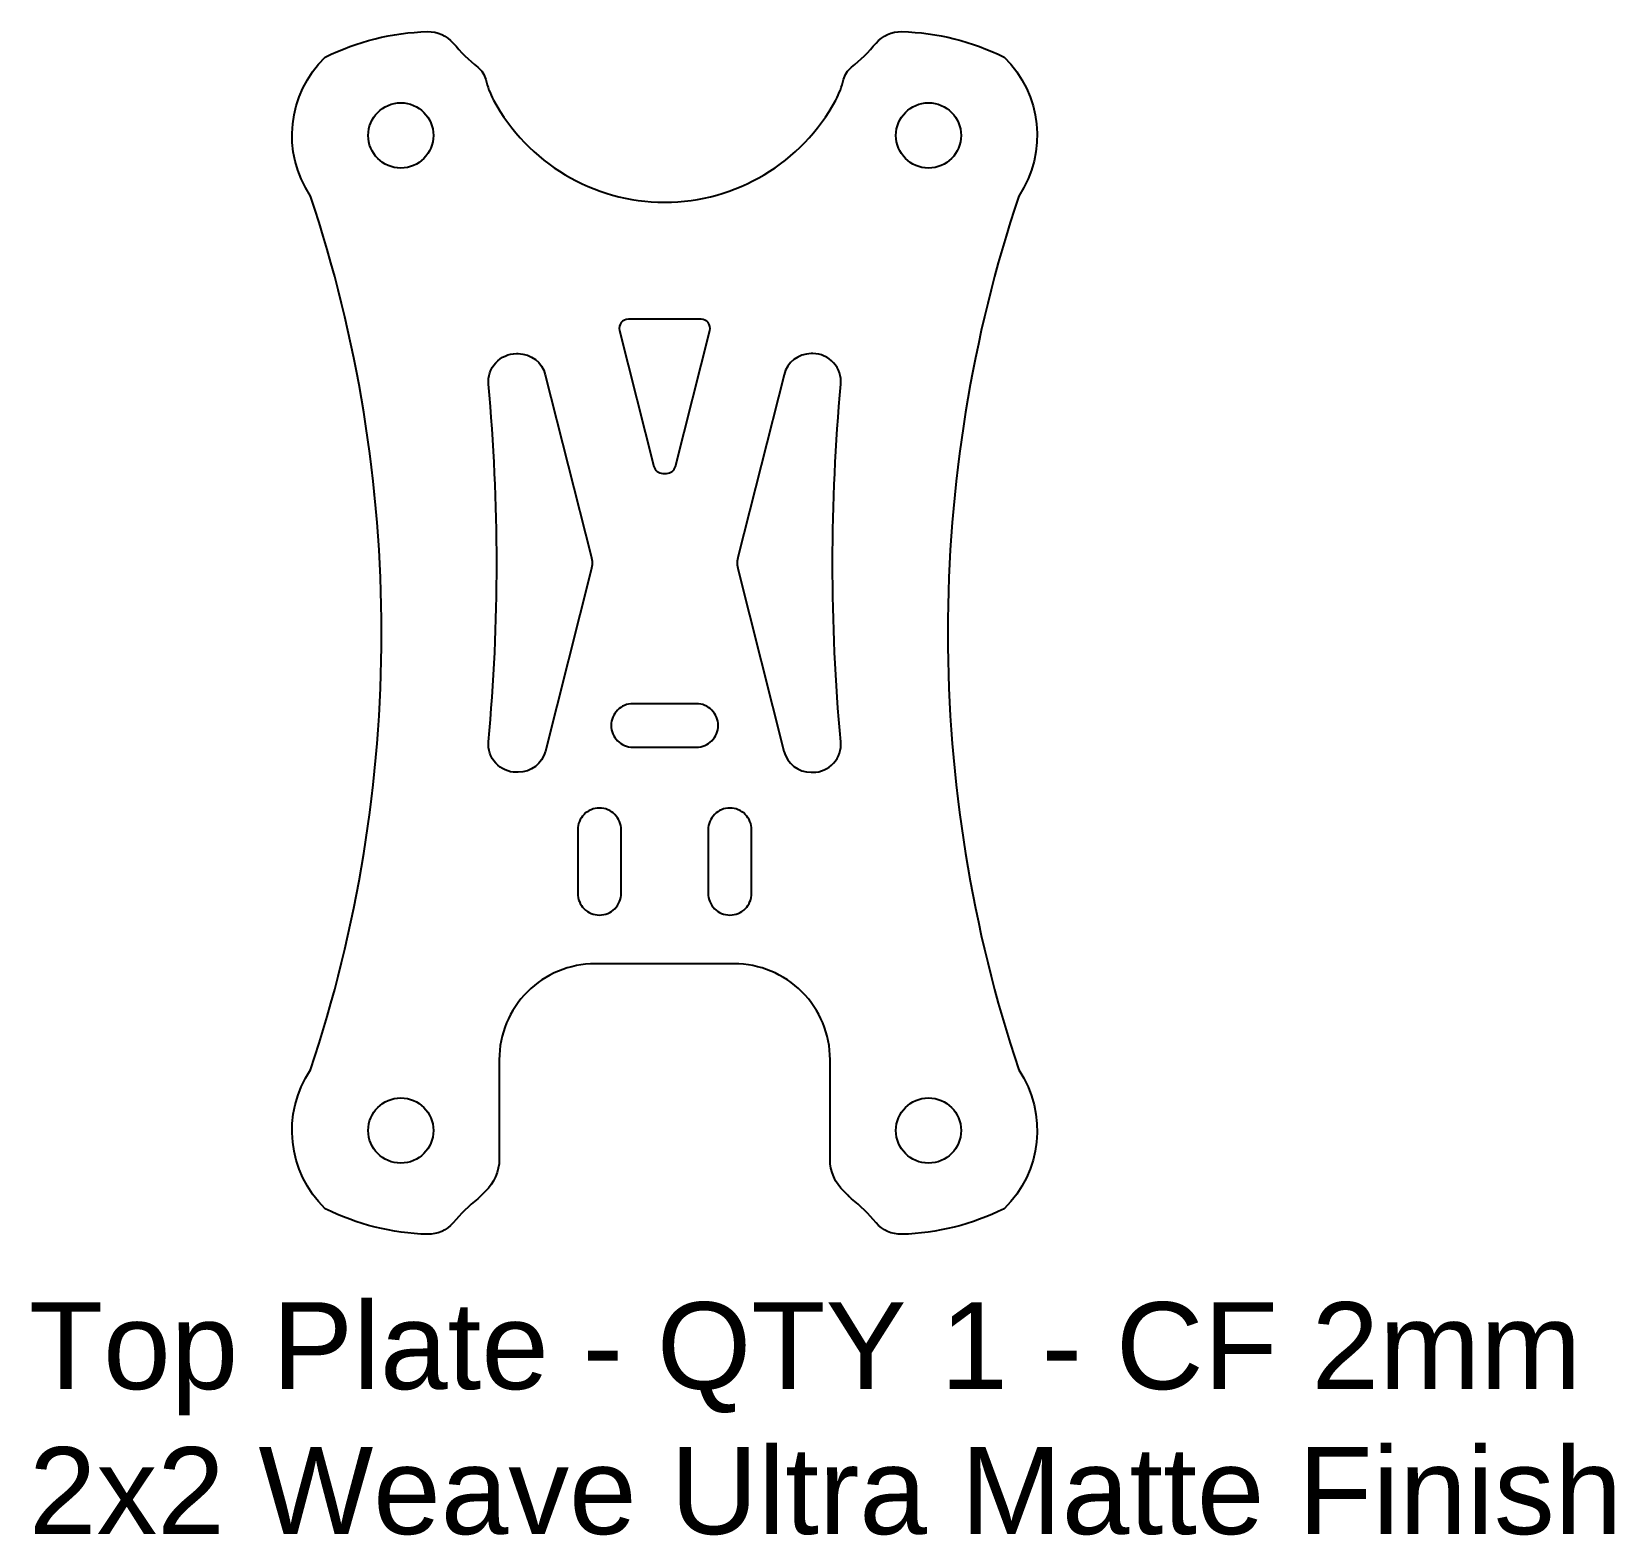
# Model space of a CAD drawing. Header units: inches. Extents: x -15.6 to 57.2, y -42.5 to 26.7.
import ezdxf

# ---------------------------------------------------------------- set-up
doc = ezdxf.new("R2010")
doc.units = ezdxf.units.IN
doc.header["$MEASUREMENT"] = 0
doc.layers.add('Top Plate v3', color=30, linetype='Continuous')
doc.styles.get("Standard").update_dxf_attribs({"font": 'arial.ttf'})

msp = doc.modelspace()

# ---------------------------------------------------------------- linework, layer by layer
at = {"layer": 'Top Plate v3'}
for points in [[(29.84, 19.104, 0.162427), (29.84, -21.096, -0.363449), (29.162, -27.481, -0.109779), (24.456, -28.656, -0.225572), (23.28, -28.132, 0.04819), (22.145, -27.019, -0.036251), (22.032, -26.912, 0.020779), (21.799, -26.676, -0.208292), (21.161, -25.212), (21.161, -20.624, 0.414214), (16.751, -16.214), (10.356, -16.214, 0.414214), (5.946, -20.624), (5.946, -25.212, -0.208292), (5.308, -26.676, 0.020779), (5.075, -26.912, -0.036251), (4.962, -27.019, 0.04819), (3.827, -28.132, -0.225572), (2.651, -28.656, -0.109779), (-2.054, -27.481, -0.363449), (-2.733, -21.096, 0.162427), (-2.733, 19.104, -0.363449), (-2.054, 25.489, -0.109779), (2.651, 26.664, -0.225572), (3.827, 26.14, 0.04819), (4.962, 25.027, -0.161631), (5.322, 24.456, 0.063088), (5.684, 23.518, 0.597051), (21.423, 23.518, 0.063088), (21.785, 24.456, -0.161631), (22.145, 25.027, 0.04819), (23.28, 26.14, -0.225572), (24.456, 26.664, -0.109779), (29.162, 25.489, -0.363449)], [(13.063, 6.66, 0.343345), (13.467, 6.346), (13.641, 6.346, 0.343345), (14.045, 6.66), (15.63, 12.921, 0.488821), (15.226, 13.44), (11.883, 13.44, 0.488821), (11.479, 12.922)], [(5.829, 2.224, 0.022854), (5.451, 10.449, -0.441191), (6.732, 11.853), (6.817, 11.853, -0.343345), (8.064, 10.883), (10.178, 2.541, -0.124656), (10.179, 1.909), (8.067, -6.433, -0.343345), (6.82, -7.404), (6.735, -7.404, -0.441191), (5.454, -6, 0.022854), (5.829, 2.225)], [(21.278, 2.224, -0.022854), (21.656, 10.449, 0.441191), (20.375, 11.853), (20.29, 11.853, 0.343345), (19.043, 10.883), (16.929, 2.541, 0.124656), (16.929, 1.909), (19.04, -6.433, 0.343345), (20.287, -7.404), (20.372, -7.404, 0.441191), (21.653, -6, -0.022854), (21.278, 2.225)], [(12.421, -4.25), (12.092, -4.25, 0.414214), (11.092, -5.25), (11.092, -5.25, 0.414214), (12.092, -6.25), (15.016, -6.25, 0.414214), (16.016, -5.25, 0.414214), (15.016, -4.25)], [(9.554, -12.644), (9.554, -12.973, 0.414214), (10.554, -13.973), (10.554, -13.973, 0.414214), (11.554, -12.973), (11.554, -10.049, 0.414214), (10.554, -9.049, 0.414214), (9.554, -10.049)], [(15.554, -12.644), (15.554, -12.973, 0.414214), (16.554, -13.973), (16.554, -13.973, 0.414214), (17.554, -12.973), (17.554, -10.049, 0.414214), (16.554, -9.049, 0.414214), (15.554, -10.049)]]:
    msp.add_lwpolyline(points, format="xyb", close=True, dxfattribs=at)
msp.add_lwpolyline([(0.189, 5.391, 0.000077), (0.188, 5.408, -0.363449)], format="xyb", dxfattribs=at)
for centre in [(1.418, 21.891), (25.689, 21.891), (1.418, -23.884), (25.689, -23.884)]:
    msp.add_circle(centre, 1.5, dxfattribs=at)

# ---------------------------------------------------------------- texts
at = {"layer": 'Top Plate v3', "insert": (-15.686, -31.78), "char_height": 4, "attachment_point": 1}
msp.add_mtext_dynamic_manual_height_columns('Top Plate - QTY 1 - CF 2mm 2x2 Weave Ultra Matte Finish', width=77.18879, gutter_width=1, heights=[0], dxfattribs=at)

doc.saveas('drawing.dxf')
